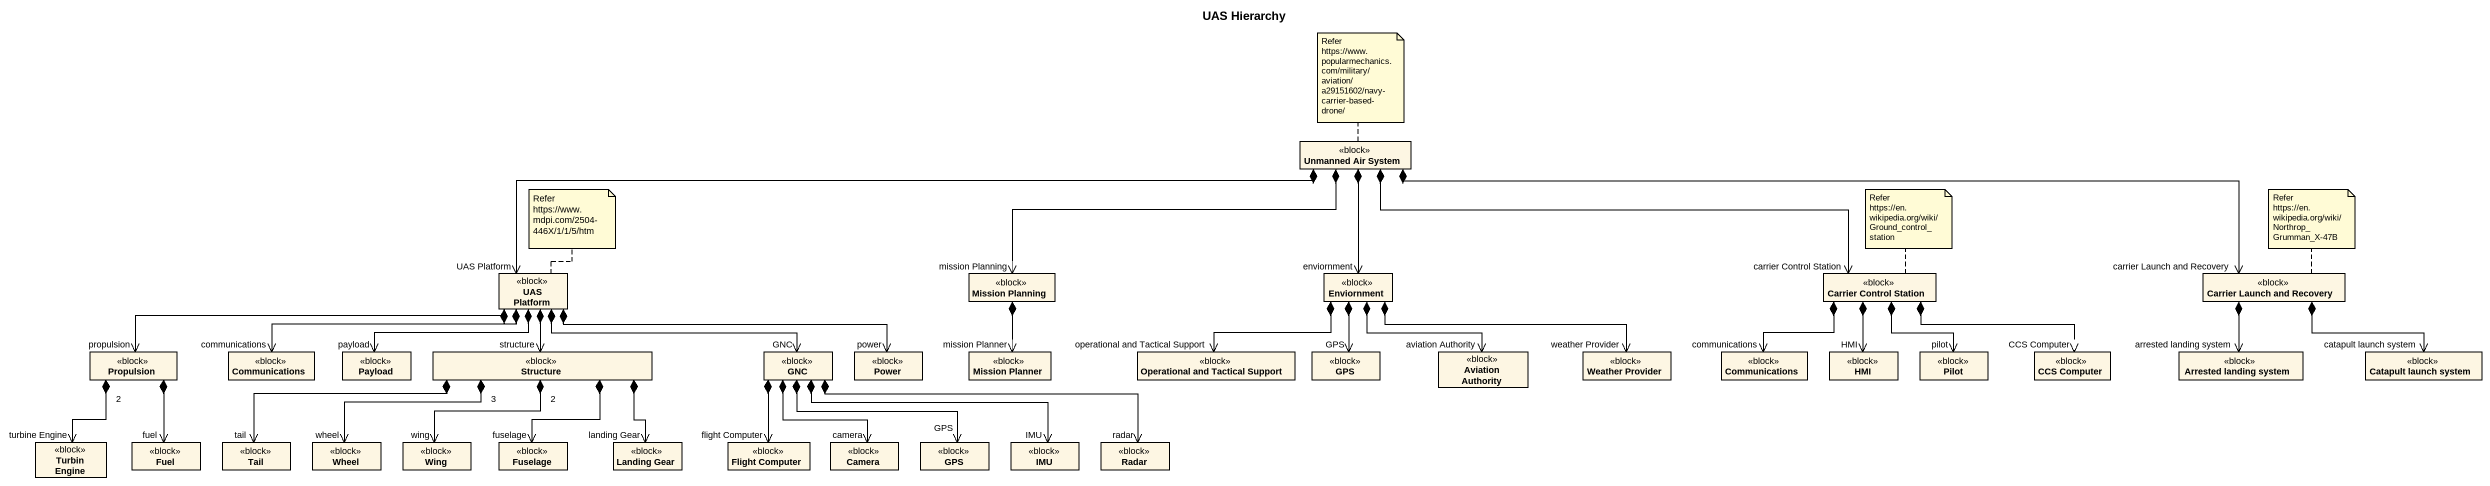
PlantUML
@startuml
title UAS Hierarchy
hide circle
hide empty members
class "Unmanned Air System" as Unmanned_Air_System <<block>>
class "UAS Platform" as UAS_Platform <<block>>
class "Mission Planning" as Mission_Planning <<block>>
class Enviornment <<block>>
class "Carrier Control Station" as Carrier_Control_Station <<block>>
class "Carrier Launch and Recovery" as Carrier_Launch_and_Recovery <<block>>
class Propulsion <<block>>
class Communications <<block>>
class Payload <<block>>
class Structure <<block>>
class GNC <<block>>
class Power <<block>>
class "Mission Planner" as Mission_Planner <<block>>
class "Operational and Tactical Support" as Operational_and_Tactical <<block>>
class GPS <<block>>
class "Aviation Authority" as Aviation_Authority <<block>>
class "Weather Provider" as Weather_Provider <<block>>
class "Communications" as Communications_2 <<block>>
class HMI <<block>>
class Pilot <<block>>
class "CCS Computer" as CCS_Computer <<block>>
class "Arrested landing system" as Arrested_landing_system <<block>>
class "Catapult launch system" as Catapult_launch_system <<block>>
class "Turbin Engine" as Turbin_Engine <<block>>
class Fuel <<block>>
class Tail <<block>>
class Wheel <<block>>
class Wing <<block>>
class Fuselage <<block>>
class "Landing Gear" as Landing_Gear <<block>>
class "Flight Computer" as Flight_Computer <<block>>
class Camera <<block>>
class "GPS" as GPS_2 <<block>>
class IMU <<block>>
class Radar <<block>>
Unmanned_Air_System *-left-> "UAS Platform" UAS_Platform
Unmanned_Air_System *-left-> "mission Planning" Mission_Planning
Unmanned_Air_System *--> "enviornment" Enviornment
Unmanned_Air_System *-right-> "carrier Control Station" Carrier_Control_Station
Unmanned_Air_System *-right-> "carrier Launch and Recovery" Carrier_Launch_and_Recovery
UAS_Platform *-left-> "propulsion" Propulsion
UAS_Platform *-left-> "communications" Communications
UAS_Platform *-left-> "payload" Payload
UAS_Platform *--> "structure" Structure
UAS_Platform *-right-> "GNC" GNC
UAS_Platform *-right-> "power" Power
Mission_Planning *--> "mission Planner" Mission_Planner
Enviornment *-left-> "operational and Tactical Support" Operational_and_Tactical
Enviornment *--> "GPS" GPS
Enviornment *--> "aviation Authority" Aviation_Authority
Enviornment *-right-> "weather Provider" Weather_Provider
Carrier_Control_Station *--> "communications" Communications_2
Carrier_Control_Station *--> "HMI" HMI
Carrier_Control_Station *--> "pilot" Pilot
Carrier_Control_Station *-right-> "CCS Computer" CCS_Computer
Carrier_Launch_and_Recovery *--> "arrested landing system" Arrested_landing_system
Carrier_Launch_and_Recovery *-right-> "catapult launch system" Catapult_launch_system
Propulsion "2" *--> "turbine Engine" Turbin_Engine
Propulsion *--> "fuel" Fuel
Structure *-left-> "tail" Tail
Structure "3" *-left-> "wheel" Wheel
Structure "2" *--> "wing" Wing
Structure *--> "fuselage" Fuselage
Structure *--> "landing Gear" Landing_Gear
GNC *--> "flight Computer" Flight_Computer
GNC *--> "camera" Camera
GNC *-right-> "GPS" GPS_2
GNC *-right-> "IMU" IMU
GNC *-right-> "radar" Radar
note top of Unmanned_Air_System : Refer https://www.popularmechanics.com/military/aviation/a29151602/navy-carrier-based-drone/
note top of UAS_Platform : Refer https://www.mdpi.com/2504-446X/1/1/5/htm
note top of Carrier_Control_Station : Refer https://en.wikipedia.org/wiki/Ground_control_station
note top of Carrier_Launch_and_Recovery : Refer https://en.wikipedia.org/wiki/Northrop_Grumman_X-47B
@enduml
